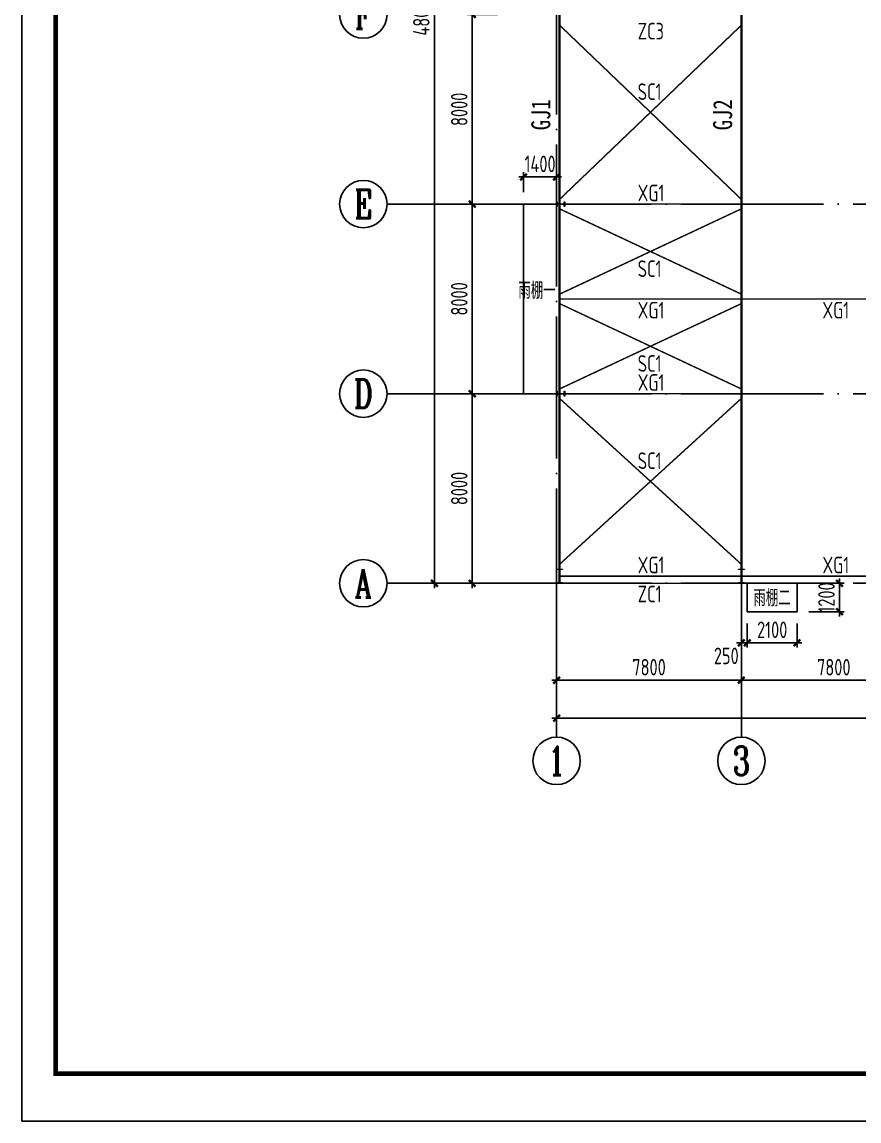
# Model space of a CAD drawing. Extents: x -2746917 to -971774, y -3334247 to -3250358.
# Drawn here: x -1941301 to -1923632, y -3316173 to -3292984 of the extents above; entities that cross this region are included whole.
import ezdxf
from ezdxf.enums import TextEntityAlignment as Align

# ---------------------------------------------------------------- set-up
doc = ezdxf.new("R2010")
doc.units = 0
doc.header["$LTSCALE"] = 1000
doc.header["$MEASUREMENT"] = 0
doc.header["$PDMODE"] = 35
for name, pattern in [('2', [16, 12.5, -1.5, 0.5, -1.5]), ('DASH', [0.35, 0.25, -0.1]), ('DOTE', [2.42, 2, -0.2, 0.02, -0.2])]:
    doc.linetypes.add(name, pattern=pattern)
doc.layers.get('0').update_dxf_attribs({"linetype": 'CONTINUOUS'})
doc.layers.get('Defpoints').update_dxf_attribs({"linetype": 'CONTINUOUS'})
for name, color, linetype in [('AXIS', 253, 'DOTE'), ('COLU', 7, 'CONTINUOUS'), ('DIM', 3, 'CONTINUOUS'), ('NUM', 7, 'CONTINUOUS'), ('PUB_TITLE', 4, 'CONTINUOUS'), ('REIN', 1, 'CONTINUOUS'), ('TEXT', 7, 'CONTINUOUS')]:
    doc.layers.add(name, color=color, linetype=linetype)
doc.layers.add('yichutu', color=7, linetype='CONTINUOUS', true_color=0xffffff, plot=False)
doc.styles.add('TSSD_Axis', font='Complex.shx', dxfattribs={"width": 0.7, "bigfont": 'hztxt.shx'})
doc.styles.add('TSSD_Dimension', font='tssdeng.shx', dxfattribs={"width": 0.75, "bigfont": 'Hztxt.shx'})
doc.styles.add('TSSD_Rein', font='Tssdeng.shx', dxfattribs={"width": 0.75, "bigfont": 'hztxt.shx'})
doc.styles.add('黑体', font='simhei.ttf', dxfattribs={"width": 0.7})
doc.dimstyles.new('TSSD_200_100', dxfattribs={"dimtxt": 350, "dimasz": 100, "dimexe": 100, "dimexo": 250, "dimgap": 100, "dimtad": 1, "dimdec": 0, "dimlfac": 2, "dimzin": 0, "dimdsep": 46, "dimtxsty": 'TSSD_Dimension', "dimblk": 'ARCHTICK', "dimcen": 0, "dimdle": 100, "dimclrt": 7, "dimadec": 0, "dimazin": 0, "dimtfac": 1, "dimtdec": 0, "dimtix": 1, "dimtmove": 2, "dimatfit": 3, "dimfxl": 1, "dimtolj": 1, "dimtzin": 0, "dimarcsym": 0})

# ---------------------------------------------------------------- blocks, each defined once
blk = doc.blocks.new('ts_axno')
at = {"color": 0, "linetype": 'ByBlock', "lineweight": -2}
blk.add_circle((0, 0), 0.5, dxfattribs=at)
at = {"color": 0, "linetype": 'ByBlock', "lineweight": -2, "style": 'TSSD_Axis', "width": 0.7}
blk.add_attdef('A', text='', height=0.6, dxfattribs=at).set_placement((0, 0), align=Align.MIDDLE_CENTER)
blk = doc.blocks.new('_ArchTick')
at = {"color": 0, "const_width": 0.5}
blk.add_lwpolyline([(-0.71, -0.71), (0.71, 0.71)], dxfattribs=at)
blk = doc.blocks.new('*D1802')
at = {"layer": 'Defpoints', "color": 0, "ltscale": 1.5}
for p in [(-1926115, -3305827), (-1922215, -3305827), (-1926115, -3306873)]:
    blk.add_point(p, dxfattribs=at)
at = {"layer": 'DIM', "color": 0, "lineweight": -2, "ltscale": 1.5}
for p, q in [((-1926115, -3306077), (-1926115, -3306973)), ((-1922215, -3306077), (-1922215, -3306973)), ((-1922115, -3306873), (-1926215, -3306873))]:
    blk.add_line(p, q, dxfattribs=at)
at = {"layer": 'DIM', "color": 0, "lineweight": -2, "ltscale": 1.5, "xscale": 100, "yscale": 100, "zscale": 100, "rotation": 180}
blk.add_blockref('_ArchTick', (-1926115, -3306873), dxfattribs=at)
at = {"layer": 'DIM', "color": 0, "lineweight": -2, "ltscale": 1.5, "xscale": 100, "yscale": 100, "zscale": 100}
blk.add_blockref('_ArchTick', (-1922215, -3306873), dxfattribs=at)
at = {"layer": 'DIM', "color": 7, "ltscale": 1.5, "insert": (-1924165, -3306598), "char_height": 350, "attachment_point": 5, "style": 'TSSD_Dimension'}
blk.add_mtext('\\A1;7800', dxfattribs=at)
blk = doc.blocks.new('*D1803')
at = {"layer": 'Defpoints', "color": 0, "ltscale": 1.5}
for p in [(-1930015, -3305827), (-1926115, -3305827), (-1930015, -3306873)]:
    blk.add_point(p, dxfattribs=at)
at = {"layer": 'DIM', "color": 0, "lineweight": -2, "ltscale": 1.5}
for p, q in [((-1930015, -3306077), (-1930015, -3306973)), ((-1926115, -3306077), (-1926115, -3306973)), ((-1926015, -3306873), (-1930115, -3306873))]:
    blk.add_line(p, q, dxfattribs=at)
at = {"layer": 'DIM', "color": 0, "lineweight": -2, "ltscale": 1.5, "xscale": 100, "yscale": 100, "zscale": 100, "rotation": 180}
blk.add_blockref('_ArchTick', (-1930015, -3306873), dxfattribs=at)
at = {"layer": 'DIM', "color": 0, "lineweight": -2, "ltscale": 1.5, "xscale": 100, "yscale": 100, "zscale": 100}
blk.add_blockref('_ArchTick', (-1926115, -3306873), dxfattribs=at)
at = {"layer": 'DIM', "color": 7, "ltscale": 1.5, "insert": (-1928065, -3306598), "char_height": 350, "attachment_point": 5, "style": 'TSSD_Dimension'}
blk.add_mtext('\\A1;7800', dxfattribs=at)
blk = doc.blocks.new('*D1804')
at = {"layer": 'Defpoints', "color": 0, "ltscale": 1.5}
for p in [(-1930015, -3305827), (-1887115, -3305827), (-1887115, -3307673)]:
    blk.add_point(p, dxfattribs=at)
at = {"layer": 'DIM', "color": 0, "lineweight": -2, "ltscale": 1.5}
for p, q in [((-1930015, -3306077), (-1930015, -3307773)), ((-1887115, -3306077), (-1887115, -3307773)), ((-1930115, -3307673), (-1887015, -3307673))]:
    blk.add_line(p, q, dxfattribs=at)
at = {"layer": 'DIM', "color": 0, "lineweight": -2, "ltscale": 1.5, "xscale": 100, "yscale": 100, "zscale": 100, "rotation": 180}
blk.add_blockref('_ArchTick', (-1930015, -3307673), dxfattribs=at)
at = {"layer": 'DIM', "color": 0, "lineweight": -2, "ltscale": 1.5, "xscale": 100, "yscale": 100, "zscale": 100}
blk.add_blockref('_ArchTick', (-1887115, -3307673), dxfattribs=at)
at = {"layer": 'DIM', "color": 7, "ltscale": 1.5, "insert": (-1908565, -3307398), "char_height": 350, "attachment_point": 5, "style": 'TSSD_Dimension'}
blk.add_mtext('\\A1;85800', dxfattribs=at)
blk = doc.blocks.new('*D1820')
at = {"layer": 'Defpoints', "color": 0, "ltscale": 1.5}
for p in [(-1931015, -3292827), (-1931796, -3296827), (-1931015, -3296827)]:
    blk.add_point(p, dxfattribs=at)
at = {"layer": 'DIM', "color": 0, "lineweight": -2, "ltscale": 1.5}
for p, q in [((-1931265, -3292827), (-1931896, -3292827)), ((-1931796, -3292727), (-1931796, -3296927)), ((-1931265, -3296827), (-1931896, -3296827))]:
    blk.add_line(p, q, dxfattribs=at)
at = {"layer": 'DIM', "color": 0, "lineweight": -2, "ltscale": 1.5, "xscale": 100, "yscale": 100, "zscale": 100}
for p, rotation in [((-1931796, -3292827), 90), ((-1931796, -3296827), 270)]:
    blk.add_blockref('_ArchTick', p, dxfattribs=dict(at, rotation=rotation))
at = {"layer": 'DIM', "color": 7, "ltscale": 1.5, "insert": (-1932071, -3294827), "char_height": 350, "attachment_point": 5, "rotation": 90, "style": 'TSSD_Dimension'}
blk.add_mtext('\\A1;8000', dxfattribs=at)
blk = doc.blocks.new('*D1821')
at = {"layer": 'Defpoints', "color": 0, "ltscale": 1.5}
for p in [(-1931015, -3296827), (-1931796, -3300827), (-1931015, -3300827)]:
    blk.add_point(p, dxfattribs=at)
at = {"layer": 'DIM', "color": 0, "lineweight": -2, "ltscale": 1.5}
for p, q in [((-1931796, -3296727), (-1931796, -3300927)), ((-1931265, -3296827), (-1931896, -3296827)), ((-1931265, -3300827), (-1931896, -3300827))]:
    blk.add_line(p, q, dxfattribs=at)
at = {"layer": 'DIM', "color": 0, "lineweight": -2, "ltscale": 1.5, "xscale": 100, "yscale": 100, "zscale": 100}
for p, rotation in [((-1931796, -3296827), 90), ((-1931796, -3300827), 270)]:
    blk.add_blockref('_ArchTick', p, dxfattribs=dict(at, rotation=rotation))
at = {"layer": 'DIM', "color": 7, "ltscale": 1.5, "insert": (-1932071, -3298827), "char_height": 350, "attachment_point": 5, "rotation": 90, "style": 'TSSD_Dimension'}
blk.add_mtext('\\A1;8000', dxfattribs=at)
blk = doc.blocks.new('*D1822')
at = {"layer": 'Defpoints', "color": 0, "ltscale": 1.5}
for p in [(-1931015, -3300827), (-1931796, -3304827), (-1931015, -3304827)]:
    blk.add_point(p, dxfattribs=at)
at = {"layer": 'DIM', "color": 0, "lineweight": -2, "ltscale": 1.5}
for p, q in [((-1931796, -3300727), (-1931796, -3304927)), ((-1931265, -3300827), (-1931896, -3300827)), ((-1931265, -3304827), (-1931896, -3304827))]:
    blk.add_line(p, q, dxfattribs=at)
at = {"layer": 'DIM', "color": 0, "lineweight": -2, "ltscale": 1.5, "xscale": 100, "yscale": 100, "zscale": 100}
for p, rotation in [((-1931796, -3300827), 90), ((-1931796, -3304827), 270)]:
    blk.add_blockref('_ArchTick', p, dxfattribs=dict(at, rotation=rotation))
at = {"layer": 'DIM', "color": 7, "ltscale": 1.5, "insert": (-1932071, -3302827), "char_height": 350, "attachment_point": 5, "rotation": 90, "style": 'TSSD_Dimension'}
blk.add_mtext('\\A1;8000', dxfattribs=at)
blk = doc.blocks.new('*D1823')
at = {"layer": 'Defpoints', "color": 0, "ltscale": 1.5}
for p in [(-1932596, -3280827), (-1931015, -3280827), (-1931015, -3304827)]:
    blk.add_point(p, dxfattribs=at)
at = {"layer": 'DIM', "color": 0, "lineweight": -2, "ltscale": 1.5}
for p, q in [((-1932596, -3304927), (-1932596, -3280727)), ((-1931265, -3280827), (-1932696, -3280827)), ((-1931265, -3304827), (-1932696, -3304827))]:
    blk.add_line(p, q, dxfattribs=at)
at = {"layer": 'DIM', "color": 0, "lineweight": -2, "ltscale": 1.5, "xscale": 100, "yscale": 100, "zscale": 100}
for p, rotation in [((-1932596, -3280827), 90), ((-1932596, -3304827), 270)]:
    blk.add_blockref('_ArchTick', p, dxfattribs=dict(at, rotation=rotation))
at = {"layer": 'DIM', "color": 7, "ltscale": 1.5, "insert": (-1932871, -3292827), "char_height": 350, "attachment_point": 5, "rotation": 90, "style": 'TSSD_Dimension'}
blk.add_mtext('\\A1;48000', dxfattribs=at)
blk = doc.blocks.new('*D2800')
at = {"layer": 'Defpoints', "color": 0, "ltscale": 1.5}
for p in [(-1930015, -3296253), (-1930715, -3296827), (-1930015, -3296827)]:
    blk.add_point(p, dxfattribs=at)
at = {"layer": 'DIM', "color": 0, "lineweight": -2, "ltscale": 1.5}
for p, q in [((-1930715, -3296253), (-1930815, -3296253)), ((-1930715, -3296577), (-1930715, -3296153)), ((-1930715, -3296253), (-1930015, -3296253)), ((-1930015, -3296577), (-1930015, -3296153)), ((-1930015, -3296253), (-1929915, -3296253))]:
    blk.add_line(p, q, dxfattribs=at)
at = {"layer": 'DIM', "color": 0, "lineweight": -2, "ltscale": 1.5, "xscale": 100, "yscale": 100, "zscale": 100}
blk.add_blockref('_ArchTick', (-1930715, -3296253), dxfattribs=at)
at = {"layer": 'DIM', "color": 0, "lineweight": -2, "ltscale": 1.5, "xscale": 100, "yscale": 100, "zscale": 100, "rotation": 180}
blk.add_blockref('_ArchTick', (-1930015, -3296253), dxfattribs=at)
at = {"layer": 'DIM', "color": 7, "ltscale": 1.5, "insert": (-1930365, -3295978), "char_height": 350, "attachment_point": 5, "style": 'TSSD_Dimension'}
blk.add_mtext('\\A1;1400', dxfattribs=at)
blk = doc.blocks.new('*D2801')
at = {"layer": 'Defpoints', "color": 0, "ltscale": 1.5}
for p in [(-1925990, -3305427), (-1924940, -3305427), (-1925990, -3306084)]:
    blk.add_point(p, dxfattribs=at)
at = {"layer": 'DIM', "color": 0, "lineweight": -2, "ltscale": 1.5}
for p, q in [((-1925990, -3305677), (-1925990, -3306184)), ((-1924940, -3305677), (-1924940, -3306184)), ((-1924840, -3306084), (-1926090, -3306084))]:
    blk.add_line(p, q, dxfattribs=at)
at = {"layer": 'DIM', "color": 0, "lineweight": -2, "ltscale": 1.5, "xscale": 100, "yscale": 100, "zscale": 100, "rotation": 180}
blk.add_blockref('_ArchTick', (-1925990, -3306084), dxfattribs=at)
at = {"layer": 'DIM', "color": 0, "lineweight": -2, "ltscale": 1.5, "xscale": 100, "yscale": 100, "zscale": 100}
blk.add_blockref('_ArchTick', (-1924940, -3306084), dxfattribs=at)
at = {"layer": 'DIM', "color": 7, "ltscale": 1.5, "insert": (-1925465, -3305809), "char_height": 350, "attachment_point": 5, "style": 'TSSD_Dimension'}
blk.add_mtext('\\A1;2100', dxfattribs=at)
blk = doc.blocks.new('*D2802')
at = {"layer": 'Defpoints', "color": 0, "ltscale": 1.5}
for p in [(-1926115, -3305427), (-1925990, -3305427), (-1926115, -3306084)]:
    blk.add_point(p, dxfattribs=at)
at = {"layer": 'DIM', "color": 0, "lineweight": -2, "ltscale": 1.5}
for p, q in [((-1926115, -3305677), (-1926115, -3306184)), ((-1925990, -3305677), (-1925990, -3306184)), ((-1926115, -3306084), (-1926215, -3306084)), ((-1925990, -3306084), (-1926115, -3306084)), ((-1925990, -3306084), (-1925890, -3306084))]:
    blk.add_line(p, q, dxfattribs=at)
at = {"layer": 'DIM', "color": 0, "lineweight": -2, "ltscale": 1.5, "xscale": 100, "yscale": 100, "zscale": 100}
blk.add_blockref('_ArchTick', (-1926115, -3306084), dxfattribs=at)
at = {"layer": 'DIM', "color": 0, "lineweight": -2, "ltscale": 1.5, "xscale": 100, "yscale": 100, "zscale": 100, "rotation": 180}
blk.add_blockref('_ArchTick', (-1925990, -3306084), dxfattribs=at)
at = {"layer": 'DIM', "color": 7, "ltscale": 1.5, "insert": (-1926434, -3306359), "char_height": 350, "attachment_point": 5, "style": 'TSSD_Dimension'}
blk.add_mtext('\\A1;250', dxfattribs=at)
blk = doc.blocks.new('*D2803')
at = {"layer": 'Defpoints', "color": 0, "ltscale": 1.5}
for p in [(-1924940, -3304827), (-1924044, -3304827), (-1924940, -3305427)]:
    blk.add_point(p, dxfattribs=at)
at = {"layer": 'DIM', "color": 0, "lineweight": -2, "ltscale": 1.5}
for p, q in [((-1924690, -3304827), (-1923944, -3304827)), ((-1924044, -3304827), (-1924044, -3304727)), ((-1924044, -3305427), (-1924044, -3304827)), ((-1924690, -3305427), (-1923944, -3305427)), ((-1924044, -3305427), (-1924044, -3305527))]:
    blk.add_line(p, q, dxfattribs=at)
at = {"layer": 'DIM', "color": 0, "lineweight": -2, "ltscale": 1.5, "xscale": 100, "yscale": 100, "zscale": 100}
for p, rotation in [((-1924044, -3304827), 270), ((-1924044, -3305427), 90)]:
    blk.add_blockref('_ArchTick', p, dxfattribs=dict(at, rotation=rotation))
at = {"layer": 'DIM', "color": 7, "ltscale": 1.5, "insert": (-1924319, -3305127), "char_height": 350, "attachment_point": 5, "rotation": 90, "style": 'TSSD_Dimension'}
blk.add_mtext('\\A1;1200', dxfattribs=at)
blk = doc.blocks.new('yct-743-420-74300-42000-100-2002.0')
at = {"layer": 'yichutu', "color": 7, "true_color": 0xffffff}
blk.add_lwpolyline([(0, 0), (0, 42000), (74300, 42000), (74300, 0)], close=True, dxfattribs=at)
blk = doc.blocks.new('A$C6B365CFD')
at = {"layer": 'PUB_TITLE'}
blk.add_lwpolyline([(-70467, -17093), (-70467, 24907), (3833, 24907), (3833, -17093)], close=True, dxfattribs=at)
at = {"layer": 'PUB_TITLE', "const_width": 100}
blk.add_lwpolyline([(2833, -16093), (2833, 23907), (-69753, 23907), (-69753, -16093), (2833, -16093)], dxfattribs=at)

msp = doc.modelspace()

# ---------------------------------------------------------------- linework, layer by layer
at = {"ltscale": 1.5}
for points in [[(-1930015.08, -3296826.56), (-1930715.24, -3296826.56), (-1930715.24, -3300826.56), (-1930015.08, -3300826.56)], [(-1925990.08, -3304826.56), (-1925990.08, -3305426.56), (-1924940.08, -3305426.56), (-1924940.08, -3304826.56)]]:
    msp.add_lwpolyline(points, dxfattribs=at)
at = {"layer": 'AXIS', "ltscale": 1.5}
for p, q in [((-1930015.08, -3305826.56), (-1930015.08, -3279826.56)), ((-1926115.08, -3305826.56), (-1926115.08, -3279826.56)), ((-1931015.08, -3296826.56), (-1886115.08, -3296826.56)), ((-1931015.08, -3300826.56), (-1886115.08, -3300826.56)), ((-1931015.08, -3304826.56), (-1886115.08, -3304826.56))]:
    msp.add_line(p, q, dxfattribs=at)
at = {"layer": 'COLU', "lineweight": 5, "ltscale": 1.5}
for points in [[(-1930015.08, -3296776.56), (-1930002.08, -3296776.56), (-1930002.08, -3296876.56), (-1930015.08, -3296876.56)], [(-1929853.08, -3296776.56), (-1929840.08, -3296776.56), (-1929840.08, -3296876.56), (-1929853.08, -3296876.56)], [(-1930002.08, -3296820.06), (-1929853.08, -3296820.06), (-1929853.08, -3296833.06), (-1930002.08, -3296833.06)], [(-1930015.08, -3300776.56), (-1930002.08, -3300776.56), (-1930002.08, -3300876.56), (-1930015.08, -3300876.56)], [(-1930002.08, -3300820.06), (-1929853.08, -3300820.06), (-1929853.08, -3300833.06), (-1930002.08, -3300833.06)], [(-1929853.08, -3300776.56), (-1929840.08, -3300776.56), (-1929840.08, -3300876.56), (-1929853.08, -3300876.56)], [(-1930015.08, -3304539.56), (-1930015.08, -3304526.56), (-1929890.08, -3304526.56), (-1929890.08, -3304539.56)], [(-1929959.08, -3304813.56), (-1929959.08, -3304539.56), (-1929946.08, -3304539.56), (-1929946.08, -3304813.56)], [(-1926177.58, -3304539.56), (-1926177.58, -3304526.56), (-1926052.58, -3304526.56), (-1926052.58, -3304539.56)], [(-1926121.58, -3304813.56), (-1926121.58, -3304539.56), (-1926108.58, -3304539.56), (-1926108.58, -3304813.56)], [(-1930015.08, -3304826.56), (-1930015.08, -3304813.56), (-1929890.08, -3304813.56), (-1929890.08, -3304826.56)], [(-1926177.58, -3304826.56), (-1926177.58, -3304813.56), (-1926052.58, -3304813.56), (-1926052.58, -3304826.56)]]:
    msp.add_lwpolyline(points, close=True, dxfattribs=at)
at = {"layer": 'NUM', "ltscale": 1.5}
for p, q in [((-1931015.08, -3296826.56), (-1933595.56, -3296826.56)), ((-1931015.08, -3300826.56), (-1933595.56, -3300826.56)), ((-1931015.08, -3304826.56), (-1933595.56, -3304826.56)), ((-1930015.08, -3305826.56), (-1930015.08, -3308073.46)), ((-1926115.08, -3305826.56), (-1926115.08, -3308073.46))]:
    msp.add_line(p, q, dxfattribs=at)
at = {"layer": 'REIN', "color": 4, "linetype": '2', "ltscale": 0.1, "const_width": 50}
for points in [[(-1929952.58, -3304826.56), (-1929952.58, -3280826.56)], [(-1926115.08, -3304826.56), (-1926115.08, -3280826.56)]]:
    msp.add_lwpolyline(points, dxfattribs=at)
at = {"layer": 'REIN', "color": 6, "const_width": 30}
for points in [[(-1929952.58, -3296726.56), (-1926115.08, -3293051.56)], [(-1926115.08, -3296726.56), (-1929952.58, -3293051.56)], [(-1929952.58, -3298726.56), (-1926115.08, -3296926.56)], [(-1926115.08, -3298726.56), (-1929952.58, -3296926.56)], [(-1929952.58, -3298926.56), (-1926115.08, -3300726.56)], [(-1926115.08, -3298926.56), (-1929952.58, -3300726.56)], [(-1929952.58, -3304426.56), (-1926115.08, -3300926.56)], [(-1926115.08, -3304426.56), (-1929952.58, -3300926.56)]]:
    msp.add_lwpolyline(points, dxfattribs=at)
at = {"layer": 'REIN', "color": 134, "const_width": 30}
for points in [[(-1926115.08, -3296826.56), (-1929959.08, -3296826.56)], [(-1929952.58, -3298826.56), (-1887177.58, -3298826.56)], [(-1926115.08, -3300826.56), (-1929959.08, -3300826.56)]]:
    msp.add_lwpolyline(points, dxfattribs=at)
at = {"layer": 'REIN', "color": 4, "const_width": 30}
msp.add_lwpolyline([(-1887115.08, -3304676.56), (-1929952.58, -3304676.56)], dxfattribs=at)
at = {"layer": 'REIN', "color": 2, "linetype": 'DASH'}
msp.add_lwpolyline([(-1929952.58, -3304826.56, 30, 30, 0), (-1926115.08, -3304826.56, 30, 30, 0)], format="xyseb", dxfattribs=at)

# ---------------------------------------------------------------- block references
at = {"ltscale": 1.5}
msp.add_blockref('A$C6B365CFD', (-1870834.22, -3299080.41), dxfattribs=at)
at = {"layer": 'NUM'}
ref = msp.add_blockref('ts_axno', (-1934095.56, -3292826.56), dxfattribs=dict(at, xscale=-1000, yscale=1000, zscale=1000))
ref.add_attrib('D', 'F', dxfattribs={"height": 600, "style": 'TSSD_Axis', "width": 0.7}).set_placement((-1934095.56, -3292826.56), align=Align.MIDDLE_CENTER)
ref = msp.add_blockref('ts_axno', (-1934095.56, -3296826.56), dxfattribs=dict(at, xscale=-1000, yscale=1000, zscale=1000))
ref.add_attrib('C', 'E', dxfattribs={"height": 600, "style": 'TSSD_Axis', "width": 0.7}).set_placement((-1934095.56, -3296826.56), align=Align.MIDDLE_CENTER)
ref = msp.add_blockref('ts_axno', (-1934095.56, -3300826.56), dxfattribs=dict(at, xscale=-1000, yscale=1000, zscale=1000))
ref.add_attrib('B', 'D', dxfattribs={"height": 600, "style": 'TSSD_Axis', "width": 0.7}).set_placement((-1934095.56, -3300826.56), align=Align.MIDDLE_CENTER)
ref = msp.add_blockref('ts_axno', (-1934095.56, -3304826.56), dxfattribs=dict(at, xscale=-1000, yscale=1000, zscale=1000))
ref.add_attrib('A', 'A', dxfattribs={"height": 600, "style": 'TSSD_Axis', "width": 0.7}).set_placement((-1934095.56, -3304826.56), align=Align.MIDDLE_CENTER)
ref = msp.add_blockref('ts_axno', (-1930015.08, -3308573.46), dxfattribs=dict(at, xscale=1000, yscale=1000, zscale=1000))
ref.add_attrib('1', '1', dxfattribs={"height": 600, "style": 'TSSD_Axis', "width": 0.7}).set_placement((-1930015.08, -3308573.46), align=Align.MIDDLE_CENTER)
ref = msp.add_blockref('ts_axno', (-1926115.08, -3308573.46), dxfattribs=dict(at, xscale=1000, yscale=1000, zscale=1000))
ref.add_attrib('3', '3', dxfattribs={"height": 600, "style": 'TSSD_Axis', "width": 0.7}).set_placement((-1926115.08, -3308573.46), align=Align.MIDDLE_CENTER)
at = {"layer": 'yichutu'}
msp.add_blockref('yct-743-420-74300-42000-100-2002.0', (-1941300.93, -3316173.05), dxfattribs=at)

# ---------------------------------------------------------------- texts
at = {"layer": 'TEXT', "ltscale": 1.5, "style": 'TSSD_Rein', "width": 0.75}
for s, p in [('ZC3', (-1928303.95, -3293352.43)), ('SC1', (-1928303.95, -3294629.19)), ('XG1', (-1928303.95, -3296766)), ('SC1', (-1928303.95, -3298364.24)), ('雨棚一', (-1930823.57, -3298826.08)), ('XG1', (-1928303.95, -3299240.52)), ('XG1', (-1924403.95, -3299240.52)), ('SC1', (-1928303.95, -3300364.24)), ('XG1', (-1928303.95, -3300766)), ('SC1', (-1928303.95, -3302416.69)), ('XG1', (-1928303.95, -3304616)), ('XG1', (-1924403.95, -3304616)), ('ZC1', (-1928303.95, -3305227.43)), ('雨棚二', (-1925862.38, -3305311.93))]:
    msp.add_text(s, height=350, dxfattribs=at).set_placement(p)
at = {"layer": 'TEXT', "ltscale": 1.5, "style": '黑体', "width": 0.8}
for s, p in [('GJ1', (-1930148.42, -3295269.77)), ('GJ2 ', (-1926310.92, -3295269.77))]:
    msp.add_text(s, height=400, rotation=90, dxfattribs=at).set_placement(p)

# ---------------------------------------------------------------- dimensions: what is measured, and where the dimension line sits
at = {"layer": 'DIM', "ltscale": 1.5}
for base, p1, p2, angle, picture, middle in [((-1932595.56, -3280826.56), (-1931015.08, -3304826.56), (-1931015.08, -3280826.56), 90, '*D1823', (-1932870.56, -3292826.56)), ((-1931795.56, -3296826.56), (-1931015.08, -3292826.56), (-1931015.08, -3296826.56), 90, '*D1820', (-1932070.56, -3294826.56)), ((-1930015.08, -3296252.99), (-1930715.24, -3296826.56), (-1930015.08, -3296826.56), 180, '*D2800', (-1930365.16, -3295977.99)), ((-1931795.56, -3300826.56), (-1931015.08, -3296826.56), (-1931015.08, -3300826.56), 90, '*D1821', (-1932070.56, -3298826.56)), ((-1931795.56, -3304826.56), (-1931015.08, -3300826.56), (-1931015.08, -3304826.56), 90, '*D1822', (-1932070.56, -3302826.56)), ((-1924043.53, -3304826.56), (-1924940.08, -3305426.56), (-1924940.08, -3304826.56), 270, '*D2803', (-1924318.53, -3305126.56)), ((-1930015.08, -3306873.46), (-1926115.08, -3305826.56), (-1930015.08, -3305826.56), 180, '*D1803', (-1928065.08, -3306598.46)), ((-1887115.08, -3307673.46), (-1930015.08, -3305826.56), (-1887115.08, -3305826.56), 180, '*D1804', (-1908565.08, -3307398.46)), ((-1926115.08, -3306873.46), (-1922215.08, -3305826.56), (-1926115.08, -3305826.56), 180, '*D1802', (-1924165.08, -3306598.46))]:
    dim = msp.add_linear_dim(base=base, p1=p1, p2=p2, angle=angle, dimstyle='TSSD_200_100', dxfattribs=at)
    dim.commit()
    dim.dimension.update_dxf_attribs({"geometry": picture, "text_midpoint": middle})
dim = msp.add_linear_dim(base=(-1926115.08, -3306083.78), p1=(-1925990.08, -3305426.56), p2=(-1926115.08, -3305426.56), dimstyle='TSSD_200_100', dxfattribs=at)
dim.commit()
dim.dimension.update_dxf_attribs({"geometry": '*D2802', "text_midpoint": (-1926434.34, -3306358.78), "dimtype": 160})
dim = msp.add_linear_dim(base=(-1925990.08, -3306083.78), p1=(-1924940.08, -3305426.56), p2=(-1925990.08, -3305426.56), dimstyle='TSSD_200_100', dxfattribs=at)
dim.commit()
dim.dimension.update_dxf_attribs({"geometry": '*D2801', "text_midpoint": (-1925465.08, -3305808.78)})

doc.saveas('drawing.dxf')
